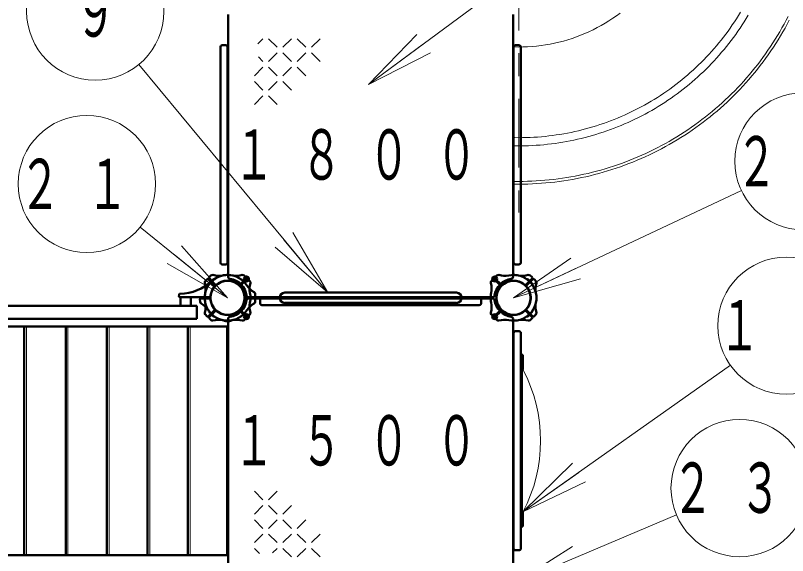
# Model space of a CAD drawing. Units: millimetres on the paper, scale 1:60. Extents: x -385 to 0, y -594 to 267.
# Drawn here: x -257.43 to -223.68, y 162.39 to 186.01 of the extents above; entities that cross this region are included whole.
import ezdxf
from ezdxf.enums import TextEntityAlignment as Align

# ---------------------------------------------------------------- set-up
doc = ezdxf.new("R2010")
doc.units = ezdxf.units.MM
doc.linetypes.add('USER2', pattern=[6, 3, -1, 1, -1])
doc.layers.add('LY_1', color=140, linetype='Continuous', lineweight=50)
doc.styles.add('ＭＳ ゴシック', font='')
doc.styles.get('ＭＳ ゴシック').set_extended_font_data('MS Gothic')

msp = doc.modelspace()

# ---------------------------------------------------------------- linework, layer by layer
at = {"layer": 'LY_1', "linetype": 'USER2', "lineweight": 13}
msp.add_line((-235.425, 206.353), (-235.425, 177.389), dxfattribs=at)
at = {"layer": 'LY_1', "color": 7, "lineweight": 13}
for p, q in [((-241.995, 182.985), (-217.878, 200.833)), ((-246.831, 184.768), (-246.608, 184.991)), ((-245.983, 184.616), (-246.358, 184.991)), ((-245.733, 184.616), (-245.358, 184.991)), ((-244.733, 184.616), (-245.108, 184.991)), ((-244.483, 184.616), (-244.108, 184.991)), ((-241.995, 182.985), (-239.881, 185.171)), ((-241.995, 182.985), (-239.584, 184.769)), ((-246.358, 183.991), (-245.983, 184.366)), ((-245.358, 183.991), (-245.733, 184.366)), ((-245.108, 183.991), (-244.733, 184.366)), ((-244.108, 183.991), (-244.483, 184.366)), ((-239.287, 184.367), (-241.995, 182.985)), ((-246.608, 183.991), (-246.808, 184.19)), ((-243.776, 173.886), (-252.025, 183.865)), ((-246.983, 183.366), (-246.608, 183.741)), ((-245.983, 183.366), (-246.358, 183.741)), ((-245.733, 183.366), (-245.358, 183.741)), ((-244.733, 183.366), (-245.108, 183.741)), ((-246.608, 182.741), (-246.983, 183.116)), ((-246.358, 182.741), (-245.983, 183.116)), ((-245.358, 182.741), (-245.733, 183.116)), ((-246.983, 182.116), (-246.608, 182.491)), ((-245.983, 182.116), (-246.358, 182.491)), ((-235.651, 173.659), (-225.696, 178.35)), ((-248.151, 173.659), (-251.97, 176.75)), ((-245.302, 176.517), (-243.776, 173.886)), ((-243.776, 173.886), (-245.688, 176.198)), ((-250.169, 175.935), (-248.151, 173.659)), ((-243.776, 173.886), (-246.073, 175.88)), ((-248.151, 173.659), (-250.483, 175.547)), ((-235.651, 173.659), (-233.151, 175.39)), ((-248.151, 173.659), (-250.798, 175.158)), ((-235.651, 173.659), (-232.938, 174.938)), ((-232.725, 174.486), (-235.651, 173.659)), ((-256.947, 162.409), (-256.947, 172.409)), ((-255.129, 162.409), (-255.129, 172.409)), ((-253.328, 162.409), (-253.328, 172.409)), ((-251.547, 162.409), (-251.547, 172.409)), ((-249.792, 162.409), (-249.792, 172.409)), ((-235.241, 164.293), (-226.175, 170.707)), ((-235.241, 164.293), (-233.081, 166.433)), ((-235.241, 164.293), (-232.792, 166.025)), ((-232.504, 165.617), (-235.241, 164.293)), ((-246.608, 164.828), (-246.983, 165.203)), ((-245.983, 165.203), (-246.358, 164.828)), ((-246.608, 164.578), (-246.983, 164.203)), ((-245.983, 164.203), (-246.358, 164.578)), ((-245.358, 164.578), (-245.733, 164.203)), ((-235.651, 161.159), (-228.534, 164.169)), ((-246.608, 163.578), (-246.983, 163.953)), ((-245.983, 163.953), (-246.358, 163.578)), ((-245.358, 163.578), (-245.733, 163.953)), ((-244.733, 163.953), (-245.108, 163.578)), ((-246.608, 163.328), (-246.983, 162.953)), ((-245.983, 162.953), (-246.358, 163.328)), ((-245.358, 163.328), (-245.733, 162.953)), ((-244.733, 162.953), (-245.108, 163.328)), ((-244.108, 163.328), (-244.483, 162.953)), ((-246.76, 162.48), (-246.983, 162.703)), ((-245.983, 162.703), (-246.183, 162.503)), ((-245.358, 162.328), (-245.733, 162.703)), ((-244.733, 162.703), (-245.108, 162.328)), ((-244.108, 162.328), (-244.483, 162.703)), ((-235.651, 161.159), (-233.083, 162.788))]:
    msp.add_line(p, q, dxfattribs=at)
at = {"layer": 'LY_1'}
for p, q in [((-248.126, 179.909), (-248.126, 186.051)), ((-235.676, 179.909), (-235.676, 186.051)), ((-248.468, 175.201), (-248.468, 184.618)), ((-248.385, 184.701), (-248.235, 184.701)), ((-248.151, 175.201), (-248.151, 184.618)), ((-235.651, 175.201), (-235.651, 184.618)), ((-235.418, 184.701), (-235.568, 184.701)), ((-235.335, 175.201), (-235.335, 184.618)), ((-248.126, 179.909), (-248.126, 174.57)), ((-235.676, 179.909), (-235.676, 174.57)), ((-248.385, 175.118), (-248.235, 175.118)), ((-235.418, 175.118), (-235.568, 175.118)), ((-248.686, 174.229), (-248.964, 174.507)), ((-248.963, 174.555), (-248.867, 174.644)), ((-247.617, 174.229), (-247.339, 174.507)), ((-247.34, 174.555), (-247.436, 174.644)), ((-236.186, 174.229), (-236.464, 174.507)), ((-236.463, 174.555), (-236.367, 174.644)), ((-235.117, 174.229), (-234.839, 174.507)), ((-234.84, 174.555), (-234.936, 174.644)), ((-249.047, 174.471), (-249.137, 174.375)), ((-248.722, 174.194), (-248.999, 174.472)), ((-248.967, 174.239), (-248.968, 174.241)), ((-248.731, 174.474), (-248.733, 174.476)), ((-247.581, 174.194), (-247.304, 174.472)), ((-247.256, 174.471), (-247.166, 174.375)), ((-236.547, 174.471), (-236.637, 174.375)), ((-236.222, 174.194), (-236.499, 174.472)), ((-235.081, 174.194), (-234.804, 174.472)), ((-235.072, 174.474), (-235.07, 174.476)), ((-234.836, 174.239), (-234.835, 174.241)), ((-234.756, 174.471), (-234.666, 174.375)), ((-246.944, 173.719), (-246.949, 173.84)), ((-245.651, 173.886), (-241.901, 173.886)), ((-238.151, 173.886), (-241.901, 173.886)), ((-250.276, 173.719), (-250.271, 173.807)), ((-248.933, 173.684), (-250.242, 173.684)), ((-250.211, 173.684), (-250.211, 173.309)), ((-249.758, 173.684), (-249.758, 173.309)), ((-249.359, 173.6), (-249.354, 173.479)), ((-248.933, 173.634), (-249.325, 173.634)), ((-247.37, 173.684), (-246.978, 173.684)), ((-247.37, 173.634), (-246.978, 173.634)), ((-241.901, 173.684), (-247.241, 173.684)), ((-241.901, 173.634), (-247.241, 173.634)), ((-246.944, 173.6), (-246.949, 173.469)), ((-246.735, 173.426), (-246.735, 173.576)), ((-246.685, 173.633), (-246.685, 173.686)), ((-246.685, 173.686), (-245.877, 173.686)), ((-246.685, 173.633), (-245.877, 173.633)), ((-241.901, 173.684), (-236.562, 173.684)), ((-241.901, 173.634), (-236.562, 173.634)), ((-237.118, 173.686), (-237.926, 173.686)), ((-237.118, 173.633), (-237.926, 173.633)), ((-237.118, 173.633), (-237.118, 173.686)), ((-237.068, 173.426), (-237.068, 173.576)), ((-271.812, 173.309), (-249.491, 173.309)), ((-249.491, 172.743), (-249.491, 173.309)), ((-241.901, 173.343), (-246.651, 173.343)), ((-245.651, 173.433), (-241.901, 173.433)), ((-238.151, 173.433), (-241.901, 173.433)), ((-241.901, 173.343), (-237.151, 173.343)), ((-249.047, 172.848), (-249.13, 172.937)), ((-248.722, 173.125), (-248.999, 172.847)), ((-248.967, 173.08), (-248.968, 173.078)), ((-248.686, 173.089), (-248.964, 172.812)), ((-248.731, 172.844), (-248.733, 172.842)), ((-247.617, 173.089), (-247.339, 172.812)), ((-247.581, 173.125), (-247.304, 172.847)), ((-247.256, 172.848), (-247.173, 172.937)), ((-236.547, 172.848), (-236.63, 172.937)), ((-236.222, 173.125), (-236.499, 172.847)), ((-236.186, 173.089), (-236.464, 172.812)), ((-235.117, 173.089), (-234.839, 172.812)), ((-235.081, 173.125), (-234.804, 172.847)), ((-235.072, 172.844), (-235.07, 172.842)), ((-234.836, 173.08), (-234.835, 173.078)), ((-234.756, 172.848), (-234.673, 172.937)), ((-271.812, 172.743), (-249.491, 172.743)), ((-248.963, 172.764), (-248.874, 172.681)), ((-248.318, 172.673), (-248.318, 172.671)), ((-248.126, 167.409), (-248.126, 172.749)), ((-247.985, 172.673), (-247.985, 172.671)), ((-247.34, 172.764), (-247.429, 172.681)), ((-236.463, 172.764), (-236.374, 172.681)), ((-235.676, 167.409), (-235.676, 172.749)), ((-234.84, 172.764), (-234.929, 172.681)), ((-273.151, 172.409), (-248.151, 172.409)), ((-257.038, 162.409), (-257.038, 172.409)), ((-255.223, 162.409), (-255.223, 172.409)), ((-253.424, 162.409), (-253.424, 172.409)), ((-251.646, 162.409), (-251.646, 172.409)), ((-249.893, 162.409), (-249.893, 172.409)), ((-248.151, 172.409), (-248.251, 172.409)), ((-248.17, 162.409), (-248.17, 172.409)), ((-235.418, 172.201), (-235.568, 172.201)), ((-235.651, 162.701), (-235.651, 172.118)), ((-235.335, 162.701), (-235.335, 172.118)), ((-235.335, 171.159), (-235.285, 171.159)), ((-235.285, 171.159), (-235.246, 171.159)), ((-235.285, 163.659), (-235.285, 171.159)), ((-235.246, 171.159), (-235.246, 170.526)), ((-235.285, 170.526), (-235.241, 170.526)), ((-248.126, 167.409), (-248.126, 162.07)), ((-235.676, 167.409), (-235.676, 162.07)), ((-235.285, 164.293), (-235.241, 164.293)), ((-235.246, 163.659), (-235.246, 164.293)), ((-235.335, 163.659), (-235.246, 163.659)), ((-273.151, 162.409), (-248.151, 162.409)), ((-248.151, 162.409), (-248.251, 162.409)), ((-235.418, 162.618), (-235.568, 162.618))]:
    msp.add_line(p, q, dxfattribs=at)
at = {"layer": 'LY_1', "color": 7, "lineweight": 13}
for points in [[(-225.736, 186.143), (-225.822, 186.003), (-225.909, 185.865), (-225.999, 185.728), (-226.09, 185.592), (-226.183, 185.457), (-226.279, 185.324), (-226.376, 185.192), (-226.475, 185.061), (-226.576, 184.932), (-226.679, 184.805), (-226.784, 184.679), (-226.89, 184.554), (-226.998, 184.431), (-227.108, 184.31), (-227.22, 184.19), (-227.334, 184.072), (-227.449, 183.955), (-227.566, 183.84), (-227.684, 183.727), (-227.804, 183.616), (-227.926, 183.506), (-228.05, 183.398), (-228.175, 183.292), (-228.301, 183.188), (-228.429, 183.086), (-228.558, 182.985), (-228.689, 182.887), (-228.821, 182.79), (-228.955, 182.695), (-229.09, 182.603), (-229.227, 182.512), (-229.364, 182.423), (-229.503, 182.336), (-229.643, 182.251), (-229.785, 182.169), (-229.927, 182.088), (-230.071, 182.009), (-230.216, 181.933), (-230.362, 181.858), (-230.509, 181.786), (-230.657, 181.716), (-230.806, 181.648), (-230.956, 181.582), (-231.107, 181.518), (-231.259, 181.457), (-231.412, 181.397), (-231.565, 181.34), (-231.72, 181.285), (-231.875, 181.233), (-232.031, 181.182), (-232.188, 181.134), (-232.345, 181.089), (-232.503, 181.045), (-232.661, 181.004), (-232.821, 180.965), (-232.98, 180.928), (-233.14, 180.894), (-233.301, 180.862), (-233.462, 180.832), (-233.624, 180.805), (-233.786, 180.78), (-233.948, 180.758), (-234.111, 180.738), (-234.274, 180.72), (-234.437, 180.704), (-234.6, 180.691), (-234.764, 180.68), (-234.927, 180.672), (-235.091, 180.666), (-235.255, 180.662), (-235.419, 180.661), (-235.591, 180.662)], [(-230.994, 186.113), (-231.154, 185.996), (-231.317, 185.882), (-231.483, 185.773), (-231.652, 185.668), (-231.824, 185.569), (-231.999, 185.473), (-232.176, 185.383), (-232.355, 185.297), (-232.537, 185.217), (-232.721, 185.141), (-232.907, 185.07), (-233.094, 185.004), (-233.284, 184.944), (-233.475, 184.888), (-233.667, 184.838), (-233.861, 184.793), (-234.055, 184.753), (-234.251, 184.719), (-234.448, 184.69), (-234.645, 184.666), (-234.843, 184.648), (-235.041, 184.634), (-235.24, 184.627), (-235.439, 184.624), (-235.591, 184.627)], [(-225.396, 186.016), (-225.482, 185.873), (-225.57, 185.732), (-225.66, 185.592), (-225.752, 185.453), (-225.846, 185.316), (-225.941, 185.18), (-226.039, 185.045), (-226.139, 184.912), (-226.24, 184.781), (-226.344, 184.65), (-226.449, 184.521), (-226.556, 184.394), (-226.665, 184.268), (-226.775, 184.144), (-226.888, 184.022), (-227.002, 183.901), (-227.118, 183.781), (-227.235, 183.664), (-227.354, 183.548), (-227.475, 183.433), (-227.598, 183.321), (-227.722, 183.21), (-227.847, 183.101), (-227.974, 182.994), (-228.103, 182.888), (-228.233, 182.785), (-228.365, 182.683), (-228.498, 182.583), (-228.632, 182.486), (-228.768, 182.39), (-228.906, 182.296), (-229.044, 182.204), (-229.184, 182.114), (-229.325, 182.026), (-229.468, 181.94), (-229.611, 181.856), (-229.756, 181.774), (-229.902, 181.694), (-230.049, 181.617), (-230.197, 181.541), (-230.346, 181.467), (-230.496, 181.396), (-230.648, 181.327), (-230.8, 181.26), (-230.953, 181.195), (-231.107, 181.132), (-231.262, 181.072), (-231.418, 181.013), (-231.574, 180.957), (-231.732, 180.904), (-231.89, 180.852), (-232.049, 180.803), (-232.208, 180.756), (-232.368, 180.711), (-232.529, 180.669), (-232.691, 180.628), (-232.853, 180.591), (-233.015, 180.555), (-233.178, 180.522), (-233.341, 180.491), (-233.505, 180.462), (-233.669, 180.436), (-233.834, 180.412), (-233.999, 180.391), (-234.164, 180.372), (-234.33, 180.355), (-234.495, 180.34), (-234.661, 180.328), (-234.827, 180.319), (-234.993, 180.311), (-235.16, 180.306), (-235.326, 180.304), (-235.492, 180.303), (-235.591, 180.304)], [(-223.652, 185.963), (-223.74, 185.793), (-223.831, 185.625), (-223.923, 185.458), (-224.019, 185.292), (-224.116, 185.128), (-224.216, 184.965), (-224.319, 184.803), (-224.424, 184.643), (-224.531, 184.485), (-224.64, 184.328), (-224.752, 184.173), (-224.865, 184.019), (-224.981, 183.868), (-225.1, 183.717), (-225.22, 183.569), (-225.342, 183.422), (-225.467, 183.277), (-225.594, 183.134), (-225.722, 182.993), (-225.853, 182.853), (-225.986, 182.716), (-226.121, 182.58), (-226.257, 182.446), (-226.396, 182.315), (-226.536, 182.185), (-226.679, 182.057), (-226.823, 181.932), (-226.969, 181.809), (-227.117, 181.687), (-227.266, 181.568), (-227.417, 181.451), (-227.57, 181.337), (-227.725, 181.224), (-227.881, 181.114), (-228.039, 181.006), (-228.198, 180.9), (-228.359, 180.797), (-228.521, 180.696), (-228.685, 180.597), (-228.85, 180.501), (-229.016, 180.407), (-229.184, 180.316), (-229.353, 180.227), (-229.524, 180.14), (-229.695, 180.056), (-229.868, 179.974), (-230.042, 179.895), (-230.217, 179.818), (-230.394, 179.744), (-230.571, 179.673), (-230.749, 179.604), (-230.928, 179.538), (-231.109, 179.474), (-231.29, 179.413), (-231.472, 179.354), (-231.654, 179.298), (-231.838, 179.245), (-232.022, 179.195), (-232.207, 179.147), (-232.393, 179.102), (-232.579, 179.059), (-232.766, 179.019), (-232.954, 178.982), (-233.142, 178.948), (-233.33, 178.916), (-233.519, 178.887), (-233.709, 178.861), (-233.899, 178.838), (-234.089, 178.817), (-234.279, 178.799), (-234.469, 178.784), (-234.66, 178.771), (-234.851, 178.762), (-235.042, 178.755), (-235.233, 178.75), (-235.424, 178.749), (-235.591, 178.75)], [(-223.6, 185.799), (-223.692, 185.626), (-223.787, 185.454), (-223.884, 185.283), (-223.984, 185.114), (-224.086, 184.946), (-224.19, 184.78), (-224.297, 184.616), (-224.407, 184.453), (-224.518, 184.291), (-224.633, 184.131), (-224.749, 183.973), (-224.868, 183.817), (-224.989, 183.663), (-225.112, 183.51), (-225.238, 183.359), (-225.366, 183.21), (-225.496, 183.063), (-225.628, 182.918), (-225.762, 182.774), (-225.898, 182.633), (-226.036, 182.494), (-226.177, 182.356), (-226.319, 182.221), (-226.464, 182.088), (-226.61, 181.957), (-226.758, 181.828), (-226.908, 181.702), (-227.06, 181.578), (-227.214, 181.456), (-227.37, 181.336), (-227.527, 181.218), (-227.686, 181.103), (-227.847, 180.991), (-228.009, 180.88), (-228.173, 180.772), (-228.339, 180.667), (-228.506, 180.564), (-228.674, 180.463), (-228.844, 180.365), (-229.016, 180.27), (-229.189, 180.176), (-229.363, 180.086), (-229.539, 179.998), (-229.715, 179.913), (-229.893, 179.83), (-230.073, 179.75), (-230.253, 179.672), (-230.435, 179.597), (-230.617, 179.525), (-230.801, 179.456), (-230.985, 179.389), (-231.171, 179.325), (-231.358, 179.264), (-231.545, 179.205), (-231.733, 179.15), (-231.922, 179.097), (-232.112, 179.046), (-232.303, 178.999), (-232.494, 178.955), (-232.686, 178.913), (-232.878, 178.874), (-233.071, 178.838), (-233.264, 178.805), (-233.458, 178.774), (-233.653, 178.747), (-233.848, 178.722), (-234.043, 178.7), (-234.238, 178.681), (-234.434, 178.665), (-234.63, 178.652), (-234.826, 178.642), (-235.022, 178.635), (-235.218, 178.63), (-235.415, 178.629), (-235.591, 178.63)]]:
    msp.add_lwpolyline(points, dxfattribs=at)
for centre in [(-253.937, 186.177), (-222.982, 179.629), (-254.302, 178.637), (-223.726, 172.44), (-225.771, 165.337)]:
    msp.add_circle(centre, 3, dxfattribs=at)
at = {"layer": 'LY_1'}
for centre, radius in [((-247.327, 174.484), 0.108), ((-236.476, 174.484), 0.108), ((-248.151, 173.659), 0.743), ((-235.651, 173.659), 0.743), ((-247.327, 172.834), 0.108), ((-236.476, 172.834), 0.108)]:
    msp.add_circle(centre, radius, dxfattribs=at)
for centre, radius, start, end in [((-248.385, 184.618), 0.0833, 90, 180), ((-248.235, 184.618), 0.0833, 0, 90), ((-235.568, 184.618), 0.0833, 90, 180), ((-235.418, 184.618), 0.0833, 0, 90), ((-248.385, 175.201), 0.0833, 180, 270), ((-248.235, 175.201), 0.0833, 270, 0), ((-235.568, 175.201), 0.0833, 180, 270), ((-235.418, 175.201), 0.0833, 270, 0), ((-248.94, 174.531), 0.0333, 133, 225), ((-248.817, 174.577), 0.0833, 72.4588, 133), ((-248.151, 173.659), 1, 77.7272, 135), ((-248.151, 173.659), 1, 90, 132.2172), ((-248.541, 175.451), 0.833, 252.4588, 282.2728), ((-248.151, 173.659), 1, 88.5675, 102.2728), ((-248.151, 173.659), 1, 32.7272, 90), ((-248.043, 174.57), 0.0833, 180, 263.2128), ((-248.151, 173.659), 0.833, 6.7872, 83.2128), ((-247.762, 175.451), 0.833, 257.7272, 287.5412), ((-247.486, 174.577), 0.0833, 47, 107.5412), ((-247.363, 174.531), 0.0333, 315, 47), ((-235.651, 173.659), 0.833, 96.7872, 173.2128), ((-236.44, 174.531), 0.0333, 133, 225), ((-236.317, 174.577), 0.0833, 72.4588, 133), ((-236.041, 175.451), 0.833, 252.4588, 282.2728), ((-235.651, 173.659), 1, 45, 102.2728), ((-235.76, 174.57), 0.0833, 276.7872, 0), ((-235.651, 173.659), 1, 77.7272, 91.4325), ((-235.262, 175.451), 0.833, 257.7272, 287.5412), ((-234.986, 174.577), 0.0833, 47, 107.5412), ((-234.863, 174.531), 0.0333, 315, 47), ((-250.279, 176.005), 2.167, 271.0842, 312.2172), ((-249.069, 174.325), 0.0833, 137, 197.5412), ((-248.151, 173.659), 1, 135, 192.2728), ((-249.943, 174.049), 0.833, 347.7272, 17.5412), ((-249.023, 174.448), 0.0333, 45, 137), ((-248.957, 174.252), 0.0167, 143.6269, 225), ((-248.151, 173.659), 1.017, 135, 143.6269), ((-248.151, 173.659), 0.75, 135, 220.7293), ((-248.151, 173.659), 0.75, 139.2707, 225), ((-248.151, 173.659), 0.75, 90, 175.7293), ((-248.151, 173.659), 1.017, 126.3731, 135), ((-248.745, 174.465), 0.0167, 45, 126.3731), ((-248.745, 174.17), 0.0333, 319.2707, 45), ((-248.663, 174.253), 0.0333, 225, 310.7293), ((-248.151, 173.659), 0.75, 49.2707, 135), ((-248.151, 173.659), 0.75, 45, 130.7293), ((-248.151, 173.659), 0.75, 4.2707, 90), ((-247.64, 174.253), 0.0333, 229.2707, 315), ((-248.151, 173.659), 0.75, 319.2707, 45), ((-248.151, 173.659), 0.75, 315, 40.7293), ((-247.558, 174.17), 0.0333, 135, 220.7293), ((-246.609, 174.651), 0.833, 212.7272, 242.5412), ((-247.28, 174.448), 0.0333, 43, 135), ((-246.36, 174.049), 0.833, 162.4588, 192.2728), ((-247.234, 174.325), 0.0833, 342.4588, 43), ((-236.569, 174.325), 0.0833, 137, 197.5412), ((-237.443, 174.049), 0.833, 347.7272, 17.5412), ((-236.523, 174.448), 0.0333, 45, 137), ((-235.651, 173.659), 0.75, 135, 220.7293), ((-235.651, 173.659), 0.75, 139.2707, 225), ((-236.245, 174.17), 0.0333, 319.2707, 45), ((-236.163, 174.253), 0.0333, 225, 310.7293), ((-235.651, 173.659), 0.75, 49.2707, 135), ((-235.651, 173.659), 0.75, 45, 130.7293), ((-235.14, 174.253), 0.0333, 229.2707, 315), ((-235.651, 173.659), 0.75, 319.2707, 45), ((-235.651, 173.659), 0.75, 315, 40.7293), ((-235.058, 174.17), 0.0333, 135, 220.7293), ((-235.058, 174.465), 0.0167, 53.6269, 135), ((-235.651, 173.659), 1.017, 45, 53.6269), ((-235.651, 173.659), 1, 347.7272, 45), ((-235.651, 173.659), 1.017, 36.3731, 45), ((-234.846, 174.252), 0.0167, 315, 36.3731), ((-234.78, 174.448), 0.0333, 43, 135), ((-233.86, 174.049), 0.833, 162.4588, 192.2728), ((-234.734, 174.325), 0.0833, 342.4588, 43), ((-250.238, 173.805), 0.0333, 91.0841, 177), ((-248.151, 173.659), 1, 167.7272, 225), ((-248.151, 173.659), 1, 358.5675, 12.2728), ((-247.032, 173.837), 0.0833, 2, 62.5412), ((-247.032, 173.837), 0.0833, 2, 62.5412), ((-245.651, 173.659), 0.227, 90, 270), ((-238.151, 173.659), 0.227, 270, 90), ((-235.651, 173.659), 1, 167.7272, 181.4325), ((-235.651, 173.659), 1, 315, 12.2728), ((-250.242, 173.718), 0.0333, 177, 270), ((-249.325, 173.601), 0.0333, 90, 182), ((-249.271, 173.482), 0.0833, 182, 242.5412), ((-248.933, 173.718), 0.0333, 270, 355.7293), ((-248.933, 173.601), 0.0333, 4.2707, 90), ((-248.151, 173.659), 0.75, 184.2707, 270), ((-248.151, 173.659), 0.75, 270, 355.7293), ((-248.151, 173.659), 0.833, 276.7872, 353.2128), ((-247.37, 173.718), 0.0333, 184.2707, 270), ((-247.37, 173.601), 0.0333, 90, 175.7293), ((-247.241, 173.768), 0.0833, 186.7872, 270), ((-247.241, 173.551), 0.0833, 90, 173.2128), ((-248.151, 173.659), 1, 347.7272, 1.4325), ((-247.032, 173.482), 0.0833, 297.4588, 358), ((-246.978, 173.718), 0.0333, 270, 2), ((-246.978, 173.601), 0.0333, 358, 90), ((-235.651, 173.659), 1, 178.5675, 192.2728), ((-236.562, 173.768), 0.0833, 270, 353.2128), ((-236.562, 173.551), 0.0833, 6.7872, 90), ((-235.651, 173.659), 0.833, 186.7872, 263.2128), ((-249.694, 172.668), 0.833, 32.7272, 62.5412), ((-249.943, 173.27), 0.833, 342.4588, 12.2728), ((-248.745, 173.148), 0.0333, 315, 40.7293), ((-247.558, 173.148), 0.0333, 139.2707, 225), ((-246.609, 172.668), 0.833, 117.4588, 147.2728), ((-246.36, 173.27), 0.833, 167.7272, 197.5412), ((-246.651, 173.426), 0.0833, 180, 270), ((-237.151, 173.426), 0.0833, 270, 0), ((-237.443, 173.27), 0.833, 342.4588, 12.2728), ((-236.245, 173.148), 0.0333, 315, 40.7293), ((-235.058, 173.148), 0.0333, 139.2707, 225), ((-233.86, 173.27), 0.833, 167.7272, 197.5412), ((-249.069, 172.993), 0.0833, 162.4588, 223), ((-249.023, 172.871), 0.0333, 223, 315), ((-248.151, 173.659), 1, 212.7272, 270), ((-248.957, 173.066), 0.0167, 135, 216.3731), ((-248.94, 172.788), 0.0333, 135, 227), ((-248.151, 173.659), 1.017, 216.3731, 225), ((-248.151, 173.659), 1.017, 225, 233.6269), ((-248.151, 173.659), 1, 225, 282.2728), ((-248.745, 172.854), 0.0167, 233.6269, 315), ((-248.663, 173.066), 0.0333, 49.2707, 135), ((-248.151, 173.659), 0.75, 225, 310.7293), ((-248.151, 173.659), 0.75, 229.2707, 315), ((-248.151, 173.659), 1, 270, 327.2728), ((-248.043, 172.749), 0.0833, 96.7872, 180), ((-247.64, 173.066), 0.0333, 45, 130.7293), ((-247.363, 172.788), 0.0333, 313, 45), ((-247.28, 172.871), 0.0333, 225, 317), ((-247.234, 172.993), 0.0833, 317, 17.5412), ((-236.569, 172.993), 0.0833, 162.4588, 223), ((-236.523, 172.871), 0.0333, 223, 315), ((-236.44, 172.788), 0.0333, 135, 227), ((-236.163, 173.066), 0.0333, 49.2707, 135), ((-235.651, 173.659), 0.75, 225, 310.7293), ((-235.651, 173.659), 0.75, 229.2707, 315), ((-235.651, 173.659), 1, 257.7272, 315), ((-235.76, 172.749), 0.0833, 0, 83.2128), ((-235.14, 173.066), 0.0333, 45, 130.7293), ((-235.058, 172.854), 0.0167, 225, 306.3731), ((-235.651, 173.659), 1.017, 306.3731, 315), ((-235.651, 173.659), 1.017, 315, 323.6269), ((-234.863, 172.788), 0.0333, 313, 45), ((-234.846, 173.066), 0.0167, 323.6269, 45), ((-234.78, 172.871), 0.0333, 225, 317), ((-234.734, 172.993), 0.0833, 317, 17.5412), ((-248.817, 172.742), 0.0833, 227, 287.5412), ((-248.541, 171.868), 0.833, 77.7272, 107.5412), ((-248.151, 173.659), 1, 257.7272, 271.4325), ((-248.301, 172.671), 0.0167, 180, 261.3731), ((-248.151, 173.659), 1.017, 261.3731, 270), ((-248.151, 173.659), 1.017, 270, 278.6269), ((-248.001, 172.671), 0.0167, 278.6269, 0), ((-247.762, 171.868), 0.833, 72.4588, 102.2728), ((-247.486, 172.742), 0.0833, 252.4588, 313), ((-236.317, 172.742), 0.0833, 227, 287.5412), ((-236.041, 171.868), 0.833, 77.7272, 107.5412), ((-235.651, 173.659), 1, 268.5675, 282.2728), ((-235.262, 171.868), 0.833, 72.4588, 102.2728), ((-234.986, 172.742), 0.0833, 252.4588, 313), ((-235.568, 172.118), 0.0833, 90, 180), ((-235.418, 172.118), 0.0833, 0, 90), ((-235.568, 162.701), 0.0833, 180, 270), ((-235.418, 162.701), 0.0833, 270, 0)]:
    msp.add_arc(centre, radius, start, end, dxfattribs=at)
at = {"layer": 'LY_1', "color": 7, "lineweight": 13}
msp.add_arc((-241.178, 167.409), 6.705, 332.301, 27.699, dxfattribs=at)

# ---------------------------------------------------------------- texts
at = {"layer": 'LY_1', "color": 7, "style": 'ＭＳ ゴシック', "width": 0.6}
msp.add_text('９', height=2.199, dxfattribs=at).set_placement((-253.937, 186.177), align=Align.MIDDLE_CENTER)
at = {"layer": 'LY_1', "color": 7, "char_height": 2.199, "style": 'ＭＳ ゴシック'}
for s, insert, attachment_point in [('\\T1.64;\\W0.6;１８００', (-247.901, 179.909), 4), ('\\T1.64;\\W0.6;２１', (-222.982, 179.629), 5), ('\\T1.64;\\W0.6;２１', (-254.302, 178.637), 5), ('\\T1.64;\\W0.6;１６', (-223.726, 172.44), 5), ('\\T1.64;\\W0.6;１５００', (-247.901, 167.409), 4), ('\\T1.64;\\W0.6;２３', (-225.771, 165.337), 5)]:
    msp.add_mtext(s, dxfattribs=dict(at, insert=insert, attachment_point=attachment_point))

doc.saveas('drawing.dxf')
